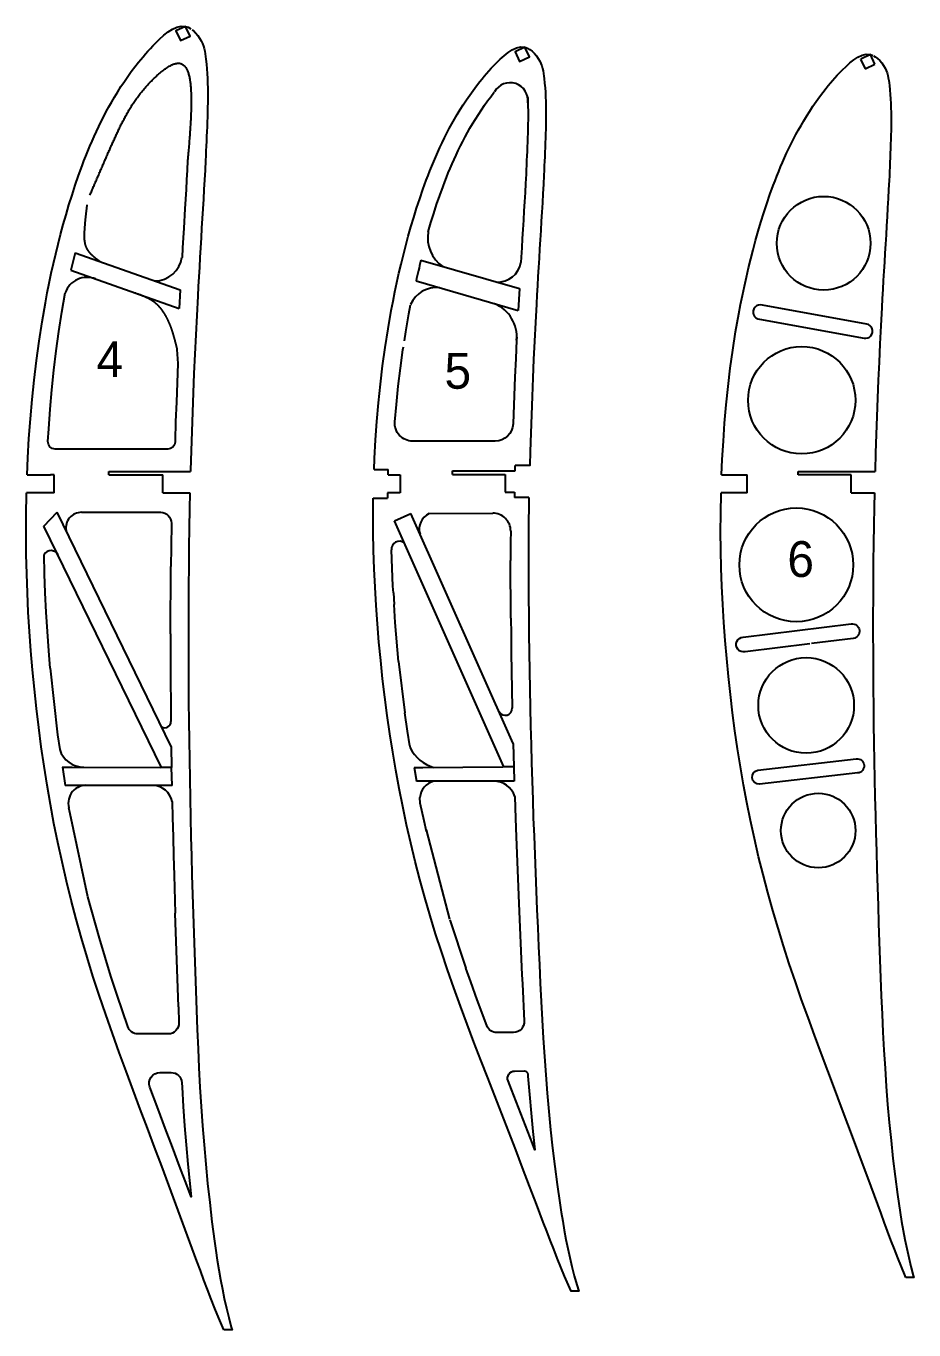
# Model space of a CAD drawing. Header units: inches. Extents: x 284 to 922, y 284 to 722.
# Drawn here: x 673.6 to 921.5, y 333.3 to 697.2 of the extents above; entities that cross this region are included whole.
import ezdxf

# ---------------------------------------------------------------- set-up
doc = ezdxf.new("R2010")
doc.units = ezdxf.units.IN
doc.header["$MEASUREMENT"] = 0
doc.layers.add('7', color=7, linetype='Continuous')
doc.styles.add('样式_4', font='txt', dxfattribs={"height": 10})

msp = doc.modelspace()

# ---------------------------------------------------------------- linework, layer by layer
at = {"color": 3}
for p, q in [((906.64, 687.98), (907.94, 685.27)), ((909.39, 689.26), (906.65, 687.95)), ((910.64, 686.57), (909.35, 689.28)), ((907.94, 685.27), (910.64, 686.57)), ((687.32, 633.91), (716.63, 623.59)), ((783.87, 631.8), (811.37, 623.89)), ((686.12, 629.04), (716.36, 618.39)), ((782.51, 626.04), (811.03, 617.8)), ((673.93, 571.89), (680.49, 571.89)), ((696.73, 571.89), (696.73, 572.89)), ((696.73, 572.89), (719.55, 572.89)), ((696.73, 571.89), (711.82, 571.89)), ((792.72, 572.06), (792.72, 573.06)), ((792.72, 573.06), (810.21, 573.06)), ((867.83, 571.89), (873.96, 571.89)), ((889.22, 571.89), (889.22, 572.89)), ((889.22, 572.89), (910.65, 572.89)), ((903.98, 571.89), (889.22, 571.89)), ((786.17, 561.13), (803.92, 561.23))]:
    msp.add_line(p, q, dxfattribs=at)
for p, q in [((687.32, 633.91), (686.12, 629.04)), ((716.63, 623.59), (716.36, 618.39)), ((811.37, 623.89), (811.03, 617.8)), ((681.49, 571.89), (680.49, 571.89)), ((681.49, 566.89), (681.49, 571.89)), ((711.82, 566.89), (711.82, 571.89)), ((770.79, 573.39), (774.72, 573.39)), ((774.72, 571.89), (774.72, 573.39)), ((774.72, 571.89), (777.04, 571.89)), ((777.04, 571.89), (778.04, 571.89)), ((778.13, 571.89), (778.04, 571.89)), ((778.13, 571.89), (778.13, 566.89)), ((807.38, 572.06), (807.38, 567.06)), ((814.25, 574.56), (810.21, 574.56)), ((810.21, 573.06), (810.21, 574.56)), ((873.96, 571.89), (874.96, 571.89)), ((874.96, 566.89), (874.96, 571.89)), ((903.98, 566.89), (903.98, 571.89)), ((681.49, 566.89), (673.76, 566.89)), ((711.82, 566.89), (719.38, 566.89)), ((770.54, 565.39), (774.55, 565.39)), ((778.13, 566.89), (774.55, 566.89)), ((774.55, 566.89), (774.55, 565.39)), ((807.38, 567.06), (810.04, 567.06)), ((810.04, 567.06), (810.04, 565.56)), ((814.02, 565.56), (810.04, 565.56)), ((874.96, 566.89), (867.66, 566.89)), ((903.98, 566.89), (910.48, 566.89)), ((678.65, 557.59), (682.33, 561.46)), ((714.19, 496.14), (682.33, 561.46)), ((776.51, 559.07), (781.07, 561.13)), ((809.63, 496.98), (781.07, 561.13)), ((711.49, 490.27), (678.65, 557.59)), ((807.07, 490.42), (776.51, 559.07)), ((713.95, 527.58), (714.05, 546.3)), ((808.99, 531.89), (808.92, 548.03)), ((776.18, 538.95), (776.37, 535.76)), ((680.4, 517.95), (682.46, 499.32)), ((777.63, 519.83), (779.42, 505.46)), ((714.06, 505.9), (714.09, 503.04)), ((682.46, 499.32), (683.05, 495.25)), ((714.19, 496.14), (714.27, 490.26)), ((780.78, 496.31), (780.91, 495.65)), ((809.63, 496.98), (809.8, 490.44)), ((683.77, 490.34), (686.56, 490.34)), ((683.79, 490.34), (684.57, 485.26)), ((686.56, 490.34), (711.22, 490.27)), ((714.27, 490.26), (711.22, 490.27)), ((714.43, 485.26), (714.27, 490.26)), ((781.95, 490.23), (784.45, 490.25)), ((781.95, 490.23), (782.63, 486.45)), ((784.45, 490.25), (806.74, 490.42)), ((809.8, 490.44), (806.74, 490.42)), ((809.82, 490.44), (809.93, 486.45)), ((714.43, 485.26), (684.57, 485.26)), ((809.93, 486.45), (782.63, 486.45)), ((787.51, 485.45), (787.51, 485.45)), ((690.92, 454.14), (685.95, 477.27)), ((785.32, 472.83), (791.86, 447.95)), ((811.17, 452.3), (812.09, 432.4)), ((716.18, 423.43), (715.28, 449.59)), ((791.91, 447.76), (796.43, 434.27))]:
    msp.add_line(p, q)
for points in [[(907.59, 610.1, 1), (908.38, 614.02), (879.2, 619.28, 1.103481), (878.44, 615.35), (907.63, 610.09)], [(892.42, 524.75), (874.4, 522.54, -1.103481), (873.85, 526.6), (904.02, 530.31)], [(903.98, 530.31, -1), (904.57, 526.25), (892.92, 524.81)], [(905.84, 488.72), (878.36, 485.56, -0.901358), (877.95, 489.54), (905.42, 492.69, -1), (905.8, 488.71)]]:
    msp.add_lwpolyline(points, format="xyb", dxfattribs=at)
for points in [[(691.48, 650.01, 0), (691.61, 650.31, 0), (691.74, 650.61, 0), (691.87, 650.91, 0), (691.99, 651.21, 0), (692.12, 651.51, 0), (692.25, 651.81, 0), (692.38, 652.1, 0), (692.51, 652.4, 0), (692.64, 652.7, 0), (692.76, 653, 0), (692.89, 653.3, 0), (693.02, 653.6, 0), (693.15, 653.9, 0), (693.28, 654.2, 0), (693.41, 654.5, 0), (693.53, 654.8, 0), (693.66, 655.09, 0), (693.79, 655.39, 0), (693.92, 655.69, 0), (694.05, 655.99, 0), (694.18, 656.29, 0), (694.3, 656.58, 0), (694.43, 656.88, 0), (694.56, 657.18, 0), (694.69, 657.47, 0), (694.82, 657.77, 0), (694.94, 658.07, 0), (695.07, 658.36, 0), (695.2, 658.66, 0), (695.33, 658.95, 0), (695.46, 659.25, 0), (695.59, 659.54, 0), (695.72, 659.84, 0), (695.84, 660.13, 0), (695.97, 660.42, 0), (696.1, 660.72, 0), (696.23, 661.01, 0), (696.36, 661.3, 0), (696.49, 661.59, 0), (696.61, 661.88, 0), (696.74, 662.17, 0), (696.87, 662.47, 0), (697, 662.76, 0), (697.13, 663.05, 0), (697.26, 663.33, 0), (697.39, 663.62, 0), (697.51, 663.91, 0), (697.64, 664.2, 0), (697.77, 664.49, 0), (697.9, 664.77, 0), (698.03, 665.06, 0), (698.16, 665.34, 0), (698.29, 665.63, 0), (698.41, 665.91, 0), (698.54, 666.2, 0), (698.67, 666.48, 0), (698.8, 666.76, 0), (698.93, 667.05, 0), (699.06, 667.33, 0), (699.19, 667.61, 0), (699.33, 667.89, 0), (699.46, 668.17, 0), (699.59, 668.45, 0), (699.73, 668.73, 0), (699.86, 669.01, 0), (700, 669.29, 0), (700.13, 669.57, 0), (700.27, 669.85, 0), (700.41, 670.12, 0), (700.55, 670.4, 0), (700.7, 670.68, 0), (700.84, 670.96, 0), (700.99, 671.23, 0), (701.13, 671.51, 0), (701.28, 671.78, 0), (701.43, 672.06, 0), (701.58, 672.33, 0), (701.74, 672.61, 0), (701.89, 672.88, 0), (702.05, 673.16, 0), (702.21, 673.43, 0), (702.37, 673.7, 0), (702.54, 673.98, 0), (702.71, 674.25, 0), (702.88, 674.52, 0), (703.05, 674.8, 0), (703.22, 675.07, 0), (703.4, 675.34, 0), (703.58, 675.61, 0), (703.76, 675.89, 0), (703.95, 676.16, 0), (704.13, 676.43, 0), (704.33, 676.7, 0), (704.52, 676.97, 0), (704.72, 677.24, 0), (704.92, 677.51, 0), (705.12, 677.78, 0), (705.33, 678.06, 0), (705.54, 678.33, 0), (705.76, 678.6, 0), (705.97, 678.87, 0), (706.19, 679.14, 0), (706.42, 679.41, 0), (706.65, 679.68, 0), (706.88, 679.95, 0), (707.12, 680.22, 0), (707.36, 680.49, 0), (707.6, 680.76, 0), (707.85, 681.03, 0), (708.1, 681.3, 0), (708.36, 681.57, 0), (708.62, 681.83, 0), (708.88, 682.09, 0), (709.14, 682.35, 0), (709.4, 682.61, 0), (709.67, 682.86, 0), (709.93, 683.11, 0), (710.2, 683.36, 0), (710.46, 683.6, 0), (710.73, 683.83, 0), (711, 684.06, 0), (711.26, 684.28, 0), (711.53, 684.5, 0), (711.79, 684.71, 0), (712.06, 684.91, 0), (712.32, 685.11, 0), (712.58, 685.29, 0), (712.83, 685.47, 0), (713.09, 685.64, 0), (713.34, 685.8, 0), (713.58, 685.95, 0), (713.83, 686.09, 0), (714.07, 686.21, 0), (714.3, 686.33, 0), (714.53, 686.44, 0), (714.76, 686.53, 0), (714.98, 686.61, 0), (715.19, 686.68, 0), (715.4, 686.73, 0), (715.6, 686.77, 0), (715.8, 686.8, 0), (715.99, 686.82, 0), (716.18, 686.82, 0), (716.36, 686.81, 0), (716.53, 686.79, 0), (716.7, 686.75, 0), (716.86, 686.71, 0), (717.02, 686.65, 0), (717.18, 686.58, 0), (717.32, 686.49, 0), (717.47, 686.4, 0), (717.6, 686.3, 0), (717.73, 686.18, 0), (717.86, 686.05, 0), (717.98, 685.91, 0), (718.1, 685.76, 0), (718.21, 685.61, 0), (718.32, 685.44, 0), (718.43, 685.26, 0), (718.53, 685.06, 0), (718.62, 684.86, 0), (718.71, 684.65, 0), (718.8, 684.44, 0), (718.88, 684.21, 0), (718.96, 683.97, 0), (719.03, 683.72, 0), (719.1, 683.46, 0), (719.17, 683.2, 0), (719.23, 682.92, 0), (719.29, 682.64, 0), (719.34, 682.35, 0), (719.39, 682.05, 0), (719.44, 681.75, 0), (719.48, 681.43, 0), (719.52, 681.11, 0), (719.56, 680.78, 0), (719.59, 680.44, 0), (719.62, 680.1, 0), (719.65, 679.74, 0), (719.67, 679.38, 0), (719.69, 679.02, 0), (719.71, 678.65, 0), (719.72, 678.27, 0), (719.74, 677.88, 0), (719.75, 677.49, 0), (719.75, 677.1, 0), (719.76, 676.69, 0), (719.76, 676.28, 0), (719.76, 675.87, 0), (719.75, 675.45, 0), (719.75, 675.02, 0), (719.74, 674.6, 0), (719.73, 674.16, 0), (719.72, 673.72, 0), (719.7, 673.28, 0), (719.69, 672.83, 0), (719.67, 672.38, 0), (719.65, 671.92, 0), (719.63, 671.46, 0), (719.6, 670.99, 0), (719.58, 670.53, 0), (719.55, 670.05, 0), (719.52, 669.58, 0), (719.49, 669.1, 0), (719.46, 668.62, 0), (719.43, 668.14, 0), (719.4, 667.65, 0), (719.36, 667.16, 0), (719.33, 666.67, 0), (719.29, 666.18, 0), (719.25, 665.68, 0), (719.21, 665.18, 0), (719.18, 664.68, 0), (719.14, 664.18, 0), (719.1, 663.68, 0), (719.05, 663.18, 0), (719.01, 662.67, 0), (718.97, 662.17, 0), (718.93, 661.66, 0), (718.89, 661.15, 0), (718.84, 660.65, 0), (718.8, 660.14, 0), (718.76, 659.63, 0)], [(690.63, 647.28, 0), (690.62, 647.19, 0), (690.61, 647.1, 0), (690.6, 647.01, 0), (690.59, 646.92, 0), (690.58, 646.83, 0), (690.56, 646.74, 0), (690.55, 646.65, 0), (690.54, 646.56, 0), (690.53, 646.47, 0), (690.52, 646.38, 0), (690.51, 646.29, 0), (690.5, 646.2, 0), (690.49, 646.11, 0), (690.48, 646.02, 0), (690.47, 645.93, 0), (690.46, 645.84, 0), (690.45, 645.75, 0), (690.43, 645.66, 0), (690.42, 645.57, 0), (690.41, 645.48, 0), (690.4, 645.39, 0), (690.39, 645.3, 0), (690.38, 645.21, 0), (690.37, 645.12, 0), (690.36, 645.03, 0), (690.35, 644.94, 0), (690.34, 644.85, 0), (690.33, 644.76, 0), (690.32, 644.67, 0), (690.31, 644.58, 0), (690.3, 644.49, 0), (690.29, 644.4, 0), (690.28, 644.31, 0), (690.27, 644.21, 0), (690.26, 644.12, 0), (690.25, 644.03, 0), (690.24, 643.94, 0), (690.23, 643.85, 0), (690.22, 643.76, 0), (690.21, 643.67, 0), (690.2, 643.58, 0), (690.19, 643.49, 0), (690.18, 643.4, 0), (690.17, 643.3, 0), (690.16, 643.21, 0), (690.16, 643.12, 0), (690.15, 643.03, 0), (690.14, 642.94, 0), (690.13, 642.85, 0), (690.12, 642.75, 0), (690.11, 642.66, 0), (690.1, 642.57, 0), (690.09, 642.48, 0), (690.09, 642.39, 0), (690.08, 642.29, 0), (690.07, 642.2, 0), (690.06, 642.11, 0), (690.05, 642.01, 0), (690.05, 641.92, 0), (690.04, 641.83, 0), (690.03, 641.74, 0), (690.02, 641.64, 0), (690.02, 641.55, 0), (690.01, 641.46, 0), (690, 641.36, 0), (689.99, 641.27, 0), (689.99, 641.17, 0), (689.98, 641.08, 0), (689.97, 640.99, 0), (689.97, 640.89, 0), (689.96, 640.8, 0), (689.95, 640.7, 0), (689.95, 640.61, 0), (689.94, 640.51, 0), (689.93, 640.42, 0), (689.93, 640.32, 0), (689.92, 640.23, 0), (689.92, 640.13, 0), (689.91, 640.04, 0), (689.91, 639.94, 0), (689.9, 639.85, 0), (689.9, 639.75, 0), (689.89, 639.66, 0), (689.89, 639.56, 0), (689.88, 639.46, 0), (689.88, 639.37, 0), (689.88, 639.27, 0), (689.87, 639.18, 0), (689.87, 639.08, 0), (689.87, 638.98, 0), (689.87, 638.89, 0), (689.87, 638.79, 0), (689.86, 638.7, 0), (689.86, 638.6, 0), (689.86, 638.51, 0), (689.87, 638.41, 0), (689.87, 638.32, 0), (689.87, 638.22, 0), (689.87, 638.13, 0), (689.88, 638.03, 0), (689.88, 637.94, 0), (689.88, 637.84, 0), (689.89, 637.75, 0), (689.9, 637.66, 0), (689.9, 637.56, 0), (689.91, 637.47, 0), (689.92, 637.38, 0), (689.93, 637.29, 0), (689.94, 637.19, 0), (689.95, 637.1, 0), (689.96, 637.01, 0), (689.98, 636.92, 0), (689.99, 636.83, 0), (690.01, 636.74, 0), (690.02, 636.65, 0), (690.04, 636.56, 0), (690.06, 636.48, 0), (690.08, 636.39, 0), (690.1, 636.3, 0), (690.12, 636.21, 0), (690.15, 636.13, 0), (690.17, 636.04, 0), (690.2, 635.96, 0), (690.22, 635.87, 0), (690.25, 635.79, 0), (690.28, 635.71, 0), (690.31, 635.62, 0), (690.35, 635.54, 0), (690.38, 635.46, 0), (690.42, 635.38, 0), (690.45, 635.3, 0), (690.49, 635.22, 0), (690.53, 635.15, 0), (690.57, 635.07, 0), (690.61, 634.99, 0), (690.66, 634.92, 0), (690.7, 634.84, 0), (690.75, 634.77, 0), (690.8, 634.69, 0), (690.85, 634.62, 0), (690.89, 634.55, 0), (690.95, 634.47, 0), (691, 634.4, 0), (691.05, 634.33, 0), (691.11, 634.26, 0), (691.16, 634.19, 0), (691.22, 634.12, 0), (691.28, 634.05, 0), (691.33, 633.98, 0), (691.39, 633.92, 0), (691.45, 633.85, 0), (691.52, 633.78, 0), (691.58, 633.72, 0), (691.64, 633.65, 0), (691.71, 633.58, 0), (691.77, 633.52, 0), (691.84, 633.45, 0), (691.9, 633.39, 0), (691.97, 633.33, 0), (692.04, 633.26, 0), (692.11, 633.2, 0), (692.18, 633.14, 0), (692.25, 633.07, 0), (692.32, 633.01, 0), (692.39, 632.95, 0), (692.46, 632.89, 0), (692.54, 632.83, 0), (692.61, 632.77, 0), (692.68, 632.71, 0), (692.76, 632.65, 0), (692.83, 632.59, 0), (692.91, 632.53, 0), (692.98, 632.47, 0), (693.06, 632.41, 0), (693.14, 632.35, 0), (693.21, 632.29, 0), (693.29, 632.23, 0), (693.37, 632.17, 0), (693.45, 632.11, 0), (693.52, 632.06, 0), (693.6, 632, 0), (693.68, 631.94, 0), (693.76, 631.88, 0), (693.84, 631.82, 0), (693.92, 631.77, 0), (694, 631.71, 0), (694.08, 631.65, 0), (694.16, 631.59, 0), (694.24, 631.53, 0), (694.32, 631.48, 0), (694.4, 631.42, 0)], [(703.85, 622.79, 0), (703.96, 622.76, 0), (704.07, 622.72, 0), (704.18, 622.68, 0), (704.28, 622.64, 0), (704.39, 622.61, 0), (704.5, 622.57, 0), (704.61, 622.53, 0), (704.71, 622.49, 0), (704.82, 622.45, 0), (704.93, 622.42, 0), (705.03, 622.38, 0), (705.14, 622.34, 0), (705.24, 622.3, 0), (705.35, 622.26, 0), (705.46, 622.22, 0), (705.56, 622.18, 0), (705.67, 622.14, 0), (705.77, 622.1, 0), (705.88, 622.06, 0), (705.98, 622.02, 0), (706.09, 621.98, 0), (706.19, 621.93, 0), (706.3, 621.89, 0), (706.4, 621.85, 0), (706.5, 621.81, 0), (706.61, 621.76, 0), (706.71, 621.72, 0), (706.81, 621.67, 0), (706.91, 621.63, 0), (707.01, 621.58, 0), (707.11, 621.54, 0), (707.21, 621.49, 0), (707.31, 621.44, 0), (707.41, 621.39, 0), (707.51, 621.35, 0), (707.61, 621.3, 0), (707.71, 621.25, 0), (707.81, 621.19, 0), (707.91, 621.14, 0), (708, 621.09, 0), (708.1, 621.04, 0), (708.19, 620.98, 0), (708.29, 620.93, 0), (708.38, 620.87, 0), (708.48, 620.82, 0), (708.57, 620.76, 0), (708.66, 620.7, 0), (708.75, 620.64, 0), (708.85, 620.58, 0), (708.94, 620.52, 0), (709.03, 620.46, 0), (709.11, 620.4, 0), (709.2, 620.33, 0), (709.29, 620.27, 0), (709.38, 620.2, 0), (709.46, 620.14, 0), (709.55, 620.07, 0), (709.63, 620, 0), (709.72, 619.93, 0), (709.8, 619.86, 0), (709.88, 619.79, 0), (709.97, 619.71, 0), (710.05, 619.64, 0), (710.13, 619.57, 0), (710.21, 619.49, 0), (710.28, 619.41, 0), (710.36, 619.34, 0), (710.44, 619.26, 0), (710.52, 619.18, 0), (710.59, 619.1, 0), (710.67, 619.02, 0), (710.74, 618.93, 0), (710.81, 618.85, 0), (710.89, 618.77, 0), (710.96, 618.68, 0), (711.03, 618.6, 0), (711.1, 618.51, 0), (711.17, 618.43, 0), (711.24, 618.34, 0), (711.31, 618.25, 0), (711.38, 618.16, 0), (711.44, 618.07, 0), (711.51, 617.98, 0), (711.58, 617.89, 0), (711.64, 617.8, 0), (711.71, 617.71, 0), (711.77, 617.61, 0), (711.83, 617.52, 0), (711.9, 617.43, 0), (711.96, 617.33, 0), (712.02, 617.24, 0), (712.08, 617.14, 0), (712.14, 617.05, 0), (712.2, 616.95, 0), (712.26, 616.86, 0), (712.32, 616.76, 0), (712.38, 616.66, 0), (712.43, 616.56, 0), (712.49, 616.46, 0), (712.54, 616.37, 0), (712.6, 616.27, 0), (712.65, 616.17, 0), (712.71, 616.07, 0), (712.76, 615.97, 0), (712.81, 615.87, 0), (712.87, 615.77, 0), (712.92, 615.67, 0), (712.97, 615.57, 0), (713.02, 615.46, 0), (713.07, 615.36, 0), (713.12, 615.26, 0), (713.17, 615.16, 0), (713.21, 615.06, 0), (713.26, 614.96, 0), (713.31, 614.85, 0), (713.36, 614.75, 0), (713.4, 614.65, 0), (713.45, 614.55, 0), (713.49, 614.44, 0), (713.54, 614.34, 0), (713.58, 614.24, 0), (713.62, 614.13, 0), (713.67, 614.03, 0), (713.71, 613.93, 0), (713.75, 613.82, 0), (713.79, 613.72, 0), (713.83, 613.62, 0), (713.87, 613.51, 0), (713.91, 613.41, 0), (713.95, 613.3, 0), (713.99, 613.2, 0), (714.03, 613.1, 0), (714.07, 612.99, 0), (714.11, 612.89, 0), (714.14, 612.78, 0), (714.18, 612.68, 0), (714.22, 612.57, 0), (714.25, 612.47, 0), (714.29, 612.36, 0), (714.32, 612.26, 0), (714.36, 612.15, 0), (714.39, 612.05, 0), (714.43, 611.94, 0), (714.46, 611.84, 0), (714.5, 611.73, 0), (714.53, 611.62, 0), (714.56, 611.52, 0), (714.6, 611.41, 0), (714.63, 611.31, 0), (714.66, 611.2, 0), (714.69, 611.1, 0), (714.72, 610.99, 0), (714.76, 610.88, 0), (714.79, 610.78, 0), (714.82, 610.67, 0), (714.85, 610.56, 0), (714.88, 610.46, 0), (714.91, 610.35, 0), (714.94, 610.24, 0), (714.97, 610.14, 0), (715, 610.03, 0), (715.03, 609.92, 0), (715.05, 609.82, 0), (715.08, 609.71, 0), (715.11, 609.6, 0), (715.14, 609.5, 0), (715.17, 609.39, 0), (715.2, 609.28, 0), (715.22, 609.18, 0), (715.25, 609.07, 0), (715.28, 608.96, 0), (715.31, 608.85, 0), (715.33, 608.75, 0), (715.36, 608.64, 0), (715.39, 608.53, 0), (715.42, 608.43, 0), (715.44, 608.32, 0), (715.47, 608.21, 0), (715.5, 608.1, 0), (715.52, 608, 0), (715.55, 607.89, 0), (715.57, 607.78, 0), (715.6, 607.67, 0), (715.63, 607.57, 0), (715.65, 607.46, 0), (715.68, 607.35, 0), (715.71, 607.24, 0), (715.73, 607.14, 0), (715.76, 607.03, 0), (715.78, 606.92, 0), (715.81, 606.81, 0)]]:
    msp.add_polyline3d(points, dxfattribs=at)
for centre, radius in [((896.32, 636.57), 13.08), ((890.2, 592.75), 14.98), ((888.67, 546.79), 15.88), ((891.43, 507.57), 13.35), ((894.79, 472.64), 10.4)]:
    msp.add_circle(centre, radius, dxfattribs=at)
for centre, start, end in [((808.78, 676.37), 352.9811, 150.7765), ((803.94, 556.23), 359.6982, 90.2271)]:
    msp.add_arc(centre, 5, start, end, dxfattribs=at)
for centre, radius, start, end in [((795.73, 638.18), 9.96, 170.6815, 234.7062), ((709.52, 633.81), 7.75, 270.636, 351.2363), ((3918.71, -107.69), 3220.88, 166.72692, 166.83232), ((805.35, 632.24), 6.52, 266.6323, 350.7003), ((690.71, 620.51), 6.53, 68.8838, 160.2575), ((788.13, 616.48), 7.71, 82.4714, 157.5449), ((800.58, 610.42), 10.06, 354.7972, 67.2707), ((689.14, 557.08), 4.38, 90.0154, 189.6298), ((788.16, 556.81), 4.76, 114.1709, 197.6216), ((777.89, 551.17), 2.23, 52.7105, 185.2253), ((680.59, 548.58), 2.21, 23.6066, 148.9356), ((807.42, 506.78), 1.97, 208.2577, 2.1752), ((712.42, 503.01), 1.68, 237.7345, 1.6031), ((689.78, 497.4), 7.07, 197.7645, 269.8143), ((790.2, 500.31), 10.4, 206.2457, 254.9794), ((690.45, 480.28), 5.01, 83.941, 194.6648), ((708.8, 479.5), 5.77, 12.6287, 86.3201), ((788.69, 481.49), 5.09, 103.4581, 176.1622), ((804.16, 480.2), 6.25, 18.2255, 90.2178)]:
    msp.add_arc(centre, radius, start, end)
at = {"layer": '7', "color": 3, "linetype": 'Continuous'}
for points in [[(673.93, 571.89), (674.14, 576.68), (674.45, 582.06), (674.84, 587.51), (675.31, 592.95), (675.87, 598.38), (676.52, 603.8), (677.26, 609.2), (678.1, 614.6), (679.04, 619.97), (679.57, 622.71), (680.12, 625.44), (680.69, 628.17), (681.3, 630.89), (681.93, 633.6), (682.6, 636.31), (683.29, 639.01), (684.04, 641.78), (684.82, 644.53), (685.63, 647.27), (686.48, 650.01), (687.37, 652.73), (688.31, 655.43), (689.29, 658.13), (689.81, 659.52), (690.35, 660.9), (690.91, 662.28), (691.47, 663.65), (692.06, 665.02), (692.66, 666.38), (693.27, 667.73), (693.94, 669.13), (694.62, 670.53), (695.32, 671.91), (696.05, 673.29), (696.8, 674.66), (697.57, 676.02), (698.36, 677.37), (699.24, 678.83), (700.15, 680.27), (701.09, 681.69), (702.04, 683.09), (703.02, 684.46), (704.01, 685.8), (705.03, 687.09), (705.66, 687.87), (706.3, 688.63), (706.96, 689.39), (707.63, 690.15), (708.34, 690.92), (709.08, 691.69), (709.86, 692.49), (710.94, 693.56), (712.09, 694.6), (713.28, 695.55), (714.5, 696.34), (715.73, 696.9), (716.97, 697.18), (718.19, 697.09), (718.93, 696.84), (719.66, 696.43)], [(718.19, 697.09), (715.46, 695.84), (716.72, 693.12), (719.44, 694.37), (718.19, 697.09)], [(720, 696.17), (720.35, 695.91), (720.99, 695.29), (721.58, 694.59), (722.1, 693.83), (722.55, 693.04), (722.87, 692.33), (723.14, 691.61), (723.35, 690.88), (723.51, 690.14), (723.64, 689.4), (723.75, 688.66), (723.84, 687.91), (723.98, 686.58), (724.09, 685.24), (724.19, 683.9), (724.26, 682.55), (724.31, 681.21), (724.35, 679.86), (724.36, 678.51), (724.37, 677.16), (724.36, 675.81), (724.33, 674.46), (724.3, 673.12), (724.26, 671.77), (724.21, 670.42), (724.16, 669.08), (724.11, 667.73), (724.06, 666.38), (724, 665.03), (723.94, 663.68), (723.88, 662.33), (723.82, 660.98), (723.76, 659.63), (723.62, 656.93), (723.47, 654.23), (723.32, 651.53), (723.16, 648.83), (723, 646.13), (722.67, 640.73), (722.5, 638.03), (722.34, 635.33), (722.18, 632.63), (722.02, 629.93), (721.87, 627.23), (721.72, 624.53), (721.57, 621.83), (721.28, 616.43), (721.01, 611.04), (720.75, 605.64), (720.51, 600.24), (720.29, 594.85), (720.08, 589.45), (719.89, 584.05), (719.72, 578.66), (719.56, 573.26), (719.55, 572.89)], [(770.79, 573.39), (770.79, 573.39), (770.92, 576.52), (771.22, 581.65), (771.59, 586.84), (772.04, 592.02), (772.57, 597.2), (773.19, 602.36), (773.9, 607.51), (774.7, 612.65), (775.6, 617.77), (776.1, 620.39), (776.62, 622.99), (777.17, 625.59), (777.75, 628.18), (778.35, 630.77), (778.99, 633.35), (779.65, 635.92), (780.36, 638.55), (781.1, 641.18), (781.88, 643.79), (782.69, 646.4), (783.54, 648.99), (784.43, 651.57), (785.36, 654.14), (785.86, 655.46), (786.38, 656.78), (786.9, 658.1), (787.44, 659.4), (788, 660.7), (788.57, 662), (789.16, 663.28), (789.79, 664.62), (790.44, 665.95), (791.11, 667.28), (791.8, 668.59), (792.52, 669.89), (793.25, 671.19), (794.01, 672.48), (794.85, 673.87), (795.71, 675.24), (796.6, 676.6), (797.52, 677.93), (798.45, 679.23), (799.4, 680.51), (800.36, 681.74), (800.96, 682.48), (801.57, 683.21), (802.2, 683.93), (802.84, 684.66), (803.52, 685.39), (804.22, 686.13), (804.96, 686.88), (806, 687.9), (807.09, 688.89), (808.22, 689.8), (809.39, 690.55), (810.56, 691.09), (811.74, 691.35), (812.9, 691.27), (813.61, 691.03), (814.3, 690.64), (814.96, 690.15), (815.58, 689.55), (816.14, 688.88), (816.63, 688.16), (817.06, 687.41), (817.37, 686.73), (817.62, 686.04), (817.82, 685.35), (817.98, 684.65), (818.1, 683.94), (818.2, 683.23), (818.29, 682.52), (818.42, 681.25), (818.53, 679.98), (818.62, 678.7), (818.69, 677.42), (818.74, 676.13), (818.77, 674.85), (818.79, 673.56), (818.79, 672.27), (818.78, 670.99), (818.76, 669.7), (818.73, 668.42), (818.69, 667.14), (818.64, 665.85), (818.6, 664.57), (818.55, 663.28), (818.5, 662), (818.44, 660.71), (818.39, 659.43), (818.33, 658.14), (818.27, 656.86), (818.21, 655.57), (818.08, 652.99), (817.94, 650.42), (817.79, 647.85), (817.64, 645.28), (817.49, 642.7), (817.33, 640.13), (817.17, 637.56), (817.02, 634.98), (816.86, 632.41), (816.71, 629.84), (816.56, 627.27), (816.41, 624.69), (816.27, 622.12), (816.12, 619.54), (815.85, 614.4), (815.59, 609.26), (815.35, 604.12), (815.12, 598.97), (814.9, 593.83), (814.71, 588.69), (814.52, 583.54), (814.36, 578.4), (814.25, 574.56), (814.25, 574.56)], [(812.9, 691.27), (810.17, 690.02), (811.43, 687.29), (814.15, 688.55), (812.9, 691.27)], [(867.8, 571.89), (868.02, 576.23), (868.31, 581.28), (868.67, 586.39), (869.12, 591.5), (869.64, 596.6), (870.25, 601.68), (870.95, 606.76), (871.74, 611.82), (872.62, 616.86), (873.11, 619.43), (873.63, 622), (874.17, 624.56), (874.74, 627.11), (875.34, 629.66), (875.96, 632.2), (876.61, 634.73), (877.31, 637.33), (878.04, 639.91), (878.8, 642.49), (879.6, 645.05), (880.44, 647.61), (881.32, 650.15), (882.24, 652.67), (882.73, 653.98), (883.24, 655.28), (883.76, 656.57), (884.29, 657.86), (884.84, 659.14), (885.4, 660.42), (885.98, 661.68), (886.6, 663), (887.24, 664.31), (887.9, 665.61), (888.58, 666.91), (889.28, 668.19), (890.01, 669.47), (890.75, 670.74), (891.58, 672.1), (892.43, 673.46), (893.31, 674.79), (894.21, 676.11), (895.12, 677.39), (896.06, 678.64), (897.01, 679.86), (897.6, 680.59), (898.2, 681.31), (898.82, 682.02), (899.46, 682.73), (900.12, 683.45), (900.81, 684.18), (901.54, 684.92), (902.56, 685.93), (903.64, 686.9), (904.75, 687.8), (905.9, 688.54), (907.06, 689.07), (908.22, 689.33), (909.36, 689.25), (910.06, 689.01)], [(910.23, 688.91), (910.74, 688.63), (911.39, 688.14), (911.99, 687.55), (912.55, 686.9), (913.04, 686.19), (913.45, 685.44), (913.76, 684.78), (914.01, 684.1), (914.2, 683.41), (914.36, 682.72), (914.48, 682.03), (914.58, 681.33), (914.67, 680.63), (914.8, 679.38), (914.91, 678.12), (914.99, 676.86), (915.06, 675.6), (915.11, 674.34), (915.14, 673.07), (915.16, 671.8), (915.16, 670.54), (915.15, 669.27), (915.13, 668.01), (915.1, 666.74), (915.06, 665.48), (915.02, 664.21), (914.97, 662.95), (914.92, 661.68), (914.87, 660.42), (914.82, 659.15), (914.76, 657.88), (914.71, 656.62), (914.65, 655.35), (914.59, 654.09), (914.46, 651.55), (914.32, 649.01), (914.18, 646.48), (914.03, 643.95), (913.88, 641.41), (913.72, 638.88), (913.57, 636.35), (913.41, 633.81), (913.26, 631.28), (913.11, 628.74), (912.96, 626.21), (912.82, 623.67), (912.67, 621.14), (912.53, 618.6), (912.27, 613.54), (912.01, 608.48), (911.77, 603.41), (911.54, 598.35), (911.33, 593.28), (911.14, 588.21), (910.96, 583.15), (910.8, 578.08), (910.65, 573.02), (910.65, 572.89)], [(785.9, 639.79), (786.66, 642.34), (787.45, 644.88), (788.27, 647.39), (789.14, 649.9), (790.05, 652.4), (790.53, 653.67), (791.03, 654.94), (791.53, 656.21), (792.05, 657.47), (792.59, 658.72), (793.13, 659.95), (793.69, 661.18), (794.3, 662.46), (794.92, 663.72), (795.55, 664.98), (796.21, 666.23), (796.89, 667.46), (797.58, 668.7), (798.3, 669.92), (799.1, 671.23), (799.92, 672.53), (800.76, 673.81), (801.62, 675.06), (802.49, 676.29), (803.37, 677.47), (804.27, 678.63), (804.42, 678.81)], [(813.68, 677.36), (813.69, 677.18), (813.74, 675.97), (813.77, 674.75), (813.79, 673.52), (813.79, 672.29), (813.78, 671.06), (813.76, 669.81), (813.73, 668.56), (813.69, 667.3), (813.65, 666.03), (813.6, 664.76), (813.55, 663.48), (813.5, 662.2), (813.45, 660.92), (813.39, 659.64), (813.34, 658.37), (813.28, 657.09), (813.22, 655.81), (813.09, 653.26), (812.95, 650.7), (812.8, 648.14), (812.65, 645.57), (812.5, 643), (812.34, 640.44), (812.18, 637.86), (812.03, 635.29), (811.87, 632.71), (811.78, 631.18), (811.78, 631.18)], [(718.76, 659.63), (718.62, 656.93), (718.47, 654.23), (718.32, 651.53), (718.16, 648.83), (718, 646.13), (717.67, 640.73), (717.5, 638.03), (717.34, 635.33), (717.18, 632.63), (717.18, 632.63)], [(779.25, 609.37), (779.63, 611.83), (780.52, 616.87), (781, 619.42), (781, 619.42)], [(792.72, 572.06), (807.38, 572.06)], [(728.84, 333.26), (728.55, 333.92), (727.45, 336.57), (726.37, 339.24), (725.33, 341.87), (724.31, 344.51), (723.31, 347.16), (722.33, 349.81), (721.35, 352.47), (719.4, 357.79), (717.45, 363.1), (715.48, 368.4), (713.5, 373.7), (711.51, 379), (709.52, 384.29), (707.52, 389.59), (705.53, 394.89), (703.55, 400.16), (701.58, 405.44), (699.64, 410.72), (697.74, 416.02), (695.88, 421.33), (694.07, 426.66), (692.33, 432.02), (690.7, 437.28), (689.15, 442.57), (687.67, 447.87), (686.26, 453.2), (684.93, 458.54), (683.68, 463.91), (682.51, 469.3), (681.44, 474.61), (680.45, 479.94), (679.53, 485.27), (678.68, 490.63), (677.9, 495.99), (677.19, 501.36), (676.54, 506.74), (675.96, 512.1), (675.44, 517.46), (674.99, 522.82), (674.6, 528.19), (674.28, 533.57), (674.02, 538.95), (673.83, 544.33), (673.7, 549.72), (673.65, 555.12), (673.66, 560.51), (673.76, 566.89)], [(719.38, 566.89), (719.31, 562.48), (719.2, 557.09), (719.12, 551.7), (719.05, 546.3), (719, 540.92), (718.97, 535.53), (718.95, 530.14), (718.95, 524.76), (718.96, 519.37), (718.99, 513.99), (719.03, 508.6), (719.09, 503.21), (719.16, 497.83), (719.24, 492.45), (719.33, 487.07), (719.43, 481.68), (719.55, 476.3), (719.68, 470.92), (719.82, 465.54), (719.97, 460.16), (720.13, 454.78), (720.29, 449.4), (720.47, 444.02), (720.64, 438.64), (720.83, 433.26), (721.01, 427.88), (721.21, 422.5), (721.42, 417.12), (721.65, 411.75), (721.91, 406.38), (722.2, 401), (722.53, 395.63), (722.9, 390.25), (723.33, 384.88), (723.8, 379.51), (724.32, 374.15), (724.91, 368.79), (725.55, 363.43), (726.26, 358.08), (726.64, 355.39), (727.04, 352.71), (727.47, 350.02), (727.94, 347.35), (728.44, 344.68), (728.99, 342.02), (729.58, 339.38), (730.24, 336.69), (730.95, 334.02), (731.18, 333.26), (728.84, 333.26)], [(814.02, 565.56), (814, 563.44), (813.95, 558.31), (813.93, 553.17), (813.92, 548.02), (813.92, 542.89), (813.94, 537.76), (813.98, 532.62), (814.03, 527.49), (814.1, 522.36), (814.18, 517.23), (814.27, 512.09), (814.38, 506.96), (814.5, 501.83), (814.63, 496.7), (814.77, 491.58), (814.92, 486.45), (815.09, 481.32), (815.26, 476.19), (815.45, 471.06), (815.65, 465.94), (815.85, 460.82), (816.07, 455.69), (816.28, 450.57), (816.51, 445.45), (816.73, 440.32), (816.97, 435.19), (817.21, 430.07), (817.46, 424.95), (817.74, 419.83), (818.03, 414.71), (818.36, 409.59), (818.73, 404.47), (819.14, 399.35), (819.6, 394.24), (820.1, 389.13), (820.66, 384.02), (821.27, 378.92), (821.93, 373.83), (822.66, 368.73), (823.05, 366.17), (823.46, 363.62), (823.9, 361.07), (824.37, 358.52), (824.87, 355.98), (825.42, 353.46), (826.01, 350.94), (826.67, 348.39), (827.37, 345.85), (827.92, 344.11), (825.81, 344.11), (825.09, 345.73), (824.01, 348.25), (822.95, 350.77), (821.94, 353.27), (820.94, 355.78), (819.96, 358.29), (819, 360.81), (818.04, 363.33), (817.09, 365.86), (816.13, 368.38), (814.21, 373.42), (812.28, 378.46), (810.34, 383.49), (808.4, 388.52), (806.44, 393.54), (804.49, 398.57), (802.54, 403.6), (800.6, 408.6), (798.67, 413.61), (796.77, 418.63), (794.9, 423.66), (793.08, 428.7), (791.31, 433.76), (789.6, 438.85), (787.99, 443.85), (786.45, 448.87), (784.99, 453.91), (783.6, 458.97), (782.28, 464.05), (781.03, 469.15), (779.87, 474.28), (778.79, 479.33), (777.79, 484.39), (776.86, 489.47), (776, 494.56), (775.2, 499.66), (774.47, 504.78), (773.8, 509.9), (773.19, 515), (772.65, 520.1), (772.16, 525.21), (771.74, 530.32), (771.38, 535.44), (771.08, 540.56), (770.84, 545.69), (770.67, 550.83), (770.56, 555.97), (770.52, 561.11), (770.55, 565.39)], [(919.3, 347.9), (919.09, 348.38), (918.05, 350.87), (917.04, 353.37), (916.06, 355.84), (915.11, 358.32), (914.17, 360.81), (913.25, 363.3), (912.33, 365.79), (911.42, 368.28), (910.5, 370.78), (908.67, 375.77), (906.82, 380.75), (904.96, 385.72), (903.09, 390.69), (901.22, 395.66), (899.35, 400.63), (897.48, 405.6), (895.62, 410.55), (893.78, 415.51), (891.96, 420.46), (890.17, 425.44), (888.42, 430.42), (886.73, 435.43), (885.1, 440.45), (883.57, 445.39), (882.1, 450.35), (880.71, 455.33), (879.4, 460.33), (878.15, 465.35), (876.98, 470.39), (875.88, 475.44), (874.87, 480.43), (873.94, 485.43), (873.08, 490.44), (872.28, 495.46), (871.55, 500.49), (870.88, 505.54), (870.27, 510.59), (869.73, 515.61), (869.24, 520.65), (868.82, 525.68), (868.45, 530.72), (868.15, 535.77), (867.91, 540.82), (867.73, 545.87), (867.61, 550.93), (867.56, 555.99), (867.57, 561.05), (867.66, 566.89)], [(910.48, 566.89), (910.41, 562.91), (910.32, 557.85), (910.24, 552.78), (910.17, 547.72), (910.13, 542.66), (910.1, 537.61), (910.08, 532.55), (910.08, 527.5), (910.09, 522.44), (910.12, 517.39), (910.16, 512.33), (910.21, 507.27), (910.27, 502.22), (910.35, 497.17), (910.43, 492.12), (910.53, 487.07), (910.64, 482.02), (910.76, 476.96), (910.89, 471.91), (911.03, 466.86), (911.18, 461.82), (911.34, 456.77), (911.5, 451.72), (911.67, 446.67), (911.84, 441.62), (912.01, 436.57), (912.2, 431.52), (912.4, 426.48), (912.61, 421.43), (912.85, 416.39), (913.13, 411.34), (913.44, 406.3), (913.79, 401.25), (914.18, 396.21), (914.63, 391.17), (915.12, 386.14), (915.67, 381.11), (916.27, 376.08), (916.93, 371.06), (917.29, 368.54), (917.67, 366.01), (918.08, 363.5), (918.51, 360.99), (918.98, 358.48), (919.5, 355.99), (920.06, 353.5), (920.68, 350.98), (921.34, 348.47), (921.52, 347.9), (919.3, 347.9)], [(808.94, 556.2), (808.93, 553.18), (808.92, 548.03)], [(680.4, 517.95), (679.99, 522.82), (679.6, 528.19), (679.28, 533.57), (679.02, 538.95), (678.83, 544.33), (678.7, 549.72), (678.7, 549.72)], [(776.18, 538.95), (776.07, 540.82), (775.84, 545.89), (775.67, 550.97), (775.67, 550.97), (775.67, 550.97)], [(777.63, 519.83), (776.72, 530.71), (776.37, 535.76)], [(808.99, 531.89), (809.03, 527.43), (809.1, 522.29), (809.18, 517.14), (809.28, 511.99), (809.38, 506.85), (809.37, 506.84)], [(713.95, 527.58), (713.95, 524.76), (713.96, 519.37), (713.99, 513.99), (714.03, 508.6), (714.06, 505.9)], [(780.78, 496.31), (780.15, 500.4), (779.42, 505.46)], [(714.43, 480.76), (714.43, 480.76), (714.55, 476.3), (714.68, 470.92), (714.82, 465.54), (714.97, 460.16), (715.28, 449.59)], [(785.43, 472.35), (784.75, 475.35), (783.69, 480.33), (783.61, 481.83)], [(810.09, 482.15), (810.09, 482.15), (810.27, 476.02), (810.45, 470.88), (811.17, 452.3)], [(685.95, 477.27), (685.61, 479.02), (685.61, 479.02)]]:
    msp.add_lwpolyline(points, dxfattribs=at)
for points in [[(715.78, 606.92), (715.78, 606.92), (716.03, 602.98), (715.81, 597.59), (715.6, 592.19), (715.41, 586.79), (715.24, 581.39), (715.23, 581.07, -0.405819), (713.23, 579.13), (681.76, 579.13, -0.431056), (679.76, 581.24), (679.97, 584.8), (680.36, 590.25), (680.83, 595.69), (681.39, 601.12), (682.04, 606.54), (682.78, 611.94), (683.62, 617.33), (684.57, 622.71), (684.57, 622.71), (684.57, 622.71)], [(810.64, 610.32), (810.6, 609.5), (810.35, 604.35), (810.12, 599.19), (809.91, 594.03), (809.6, 586.14, -0.403003), (804.61, 581.33), (781.58, 581.33, -0.439829), (776.6, 586.76), (777.02, 591.55), (777.54, 596.65), (778.15, 601.72), (778.85, 606.79), (778.99, 607.68)], [(689.14, 561.46), (711.23, 561.46, -0.418829), (714.22, 558.42), (714.12, 551.7), (714.05, 546.3)], [(716.18, 423.43), (716.34, 418.99, -0.424912), (713.34, 415.88), (704.88, 415.88, -0.321574), (702.03, 417.92), (699.07, 426.66), (697.33, 432.02), (695.7, 437.28), (694.15, 442.57), (690.92, 454.14)], [(812.09, 432.4), (812.21, 429.83), (812.73, 419.45, -0.425669), (809.76, 416.3), (805.11, 416.25, -0.316372), (802.26, 418.21), (799.6, 425.38), (797.79, 430.38), (796.43, 434.27)]]:
    msp.add_lwpolyline(points, format="xyb", dxfattribs=at)
for points in [[(717.13, 402.27), (717.2, 401), (717.53, 395.63), (717.9, 390.25), (718.33, 384.88), (718.8, 379.51), (719.73, 370.4), (718.5, 373.7), (716.51, 379), (714.52, 384.29), (712.52, 389.59), (710.53, 394.89), (708.21, 401.05, -0.52374), (711.02, 405.1), (714.14, 405.1, -0.398473)], [(813.71, 404.63), (813.75, 404.1, 0.001989), (813.75, 404.09), (814.16, 398.93), (814.62, 393.77), (815.13, 388.61), (815.68, 383.56), (815.01, 385.29), (813.06, 390.32), (811.1, 395.35), (809.15, 400.38), (808.21, 402.8, -0.524081), (810.05, 405.53), (812.7, 405.56, -0.39635)]]:
    msp.add_lwpolyline(points, format="xyb", close=True, dxfattribs=at)

# ---------------------------------------------------------------- texts
at = {"char_height": 10, "attachment_point": 1, "style": '样式_4'}
for s, width, insert in [('4', 21.761, (693.32, 609.2)), ('5', 25.7627, (790.46, 605.96))]:
    msp.add_mtext_dynamic_manual_height_columns(s, width=width, gutter_width=50, heights=[0], dxfattribs=dict(at, insert=insert))
at = {"insert": (886.18, 553.42), "char_height": 10, "attachment_point": 1, "style": '样式_4'}
msp.add_mtext('6', dxfattribs=at)

doc.saveas('drawing.dxf')
